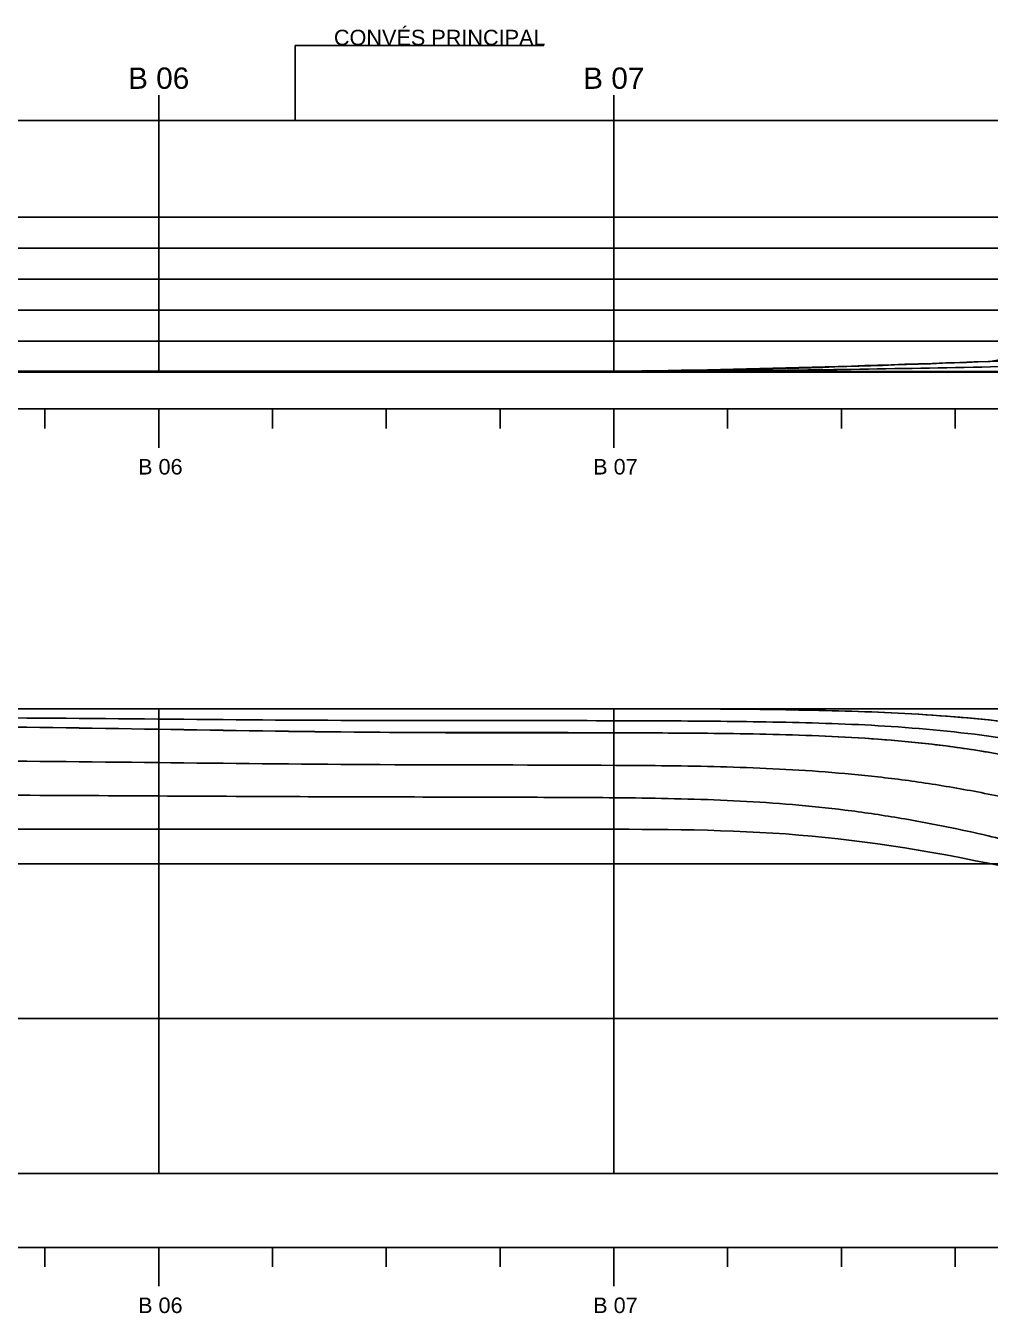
# Model space of a CAD drawing. Extents: x -1366 to 79276, y -12480 to 4902.
# Drawn here: x 33540 to 45992, y -12150 to 4472 of the extents above; entities that cross this region are included whole.
import ezdxf
from ezdxf.enums import TextEntityAlignment as Align

# ---------------------------------------------------------------- set-up
doc = ezdxf.new("R2010")
doc.units = 0
doc.header["$MEASUREMENT"] = 0
doc.layers.get('0').update_dxf_attribs({"color": 1, "linetype": 'CONTINUOUS'})
for name, color, linetype in [('BUTTOCKS', 30, 'CONTINUOUS'), ('CL', 1, 'CONTINUOUS'), ('COTAS', 7, 'CONTINUOUS'), ('EDGES', 56, 'CONTINUOUS'), ('REFERENCE_LINES', 7, 'CONTINUOUS'), ('STATIONS', 3, 'CONTINUOUS'), ('WATERLINES', 4, 'CONTINUOUS')]:
    doc.layers.add(name, color=color, linetype=linetype)
doc.styles.add('COTAS', font='arial.ttf', dxfattribs={"height": 200})
doc.styles.get("Standard").update_dxf_attribs({"font": 'arial.ttf'})
doc.dimstyles.new('COTAS', dxfattribs={"dimtxt": 200, "dimasz": 2.5, "dimexe": 1.25, "dimexo": 0.625, "dimtad": 1, "dimdec": 0, "dimdsep": 46, "dimtxsty": 'COTAS', "dimcen": 2.5, "dimclrd": 256, "dimclre": 256, "dimclrt": 256, "dimadec": 0, "dimazin": 0, "dimtfac": 1, "dimtdec": 0, "dimtmove": 0, "dimatfit": 3, "dimfxl": 1, "dimtfillclr": 256, "dimtolj": 1, "dimtzin": 0, "dimlwd": -1, "dimlwe": -1, "dimarcsym": 0})

# ---------------------------------------------------------------- blocks, each defined once
blk = doc.blocks.new('LINHAS DE REFERENCIA')
at = {"layer": 'REFERENCE_LINES'}
for p, q in [((-1000, -705), (59000, -705)), ((33787, -955), (33787, -705)), ((35256, -1205), (35256, -705)), ((36725, -955), (36725, -705)), ((38194, -955), (38194, -705)), ((39663, -955), (39663, -705)), ((41132, -1205), (41132, -705)), ((42601, -955), (42601, -705)), ((44070, -955), (44070, -705)), ((45539, -955), (45539, -705))]:
    blk.add_line(p, q, dxfattribs=at)
at = {"layer": 'REFERENCE_LINES', "char_height": 200, "width": 913.77, "attachment_point": 1}
for s, insert in [('B 06', (34990, -1351)), ('B 07', (40866, -1351))]:
    blk.add_mtext(s, dxfattribs=dict(at, insert=insert))

msp = doc.modelspace()

# ---------------------------------------------------------------- linework, layer by layer
msp.add_line((-1000, 3250), (58999.9, 3250))
at = {"layer": 'BUTTOCKS'}
for p, q in [((-1000, -6346), (55312.6, -6346)), ((-1000, -8346), (57356, -8346))]:
    msp.add_line(p, q, dxfattribs=at)
for points in [[(58999.9, 3250), (58995.7, 2969.3), (58966.5, 2671.3), (58889.1, 2341.2), (58746.8, 1974.7), (58523.4, 1567.4), (58195.5, 1102.6), (57983.2, 846.9), (57726.7, 594.8), (57414, 369.2), (57033.1, 192.7), (56700, 103.6), (56219.6, 34.8), (55741.3, 6.4), (55311.8, 0.6), (51601.1, 0), (11119.5, 0), (9750.1, 6.2), (8335, 49.8), (7608.7, 97.4), (6885.6, 168.3), (6184.2, 267.4), (5523.3, 399.4), (5063, 521.2), (4490.8, 703.4), (3564.8, 1026.1), (3055.1, 1182.1), (2290.8, 1357.3), (1773.6, 1440), (1244, 1500), (139.6, 1568.8), (-1000, 1600)], [(631.6, 1634.3), (1639.2, 1554.2), (2159.7, 1487.1), (2671.5, 1400.3), (3179.6, 1291.2), (3689.8, 1157.9), (4624, 889.3), (5206.3, 736.9), (5840.9, 601.5), (6525.3, 489.5), (7240.5, 399.5), (7967.2, 329.7), (9389.8, 240.5), (10762.7, 195.6), (13759.4, 133.4), (16558, 64.6), (19025.8, 15), (20521.8, 1.9), (21894.1, 0), (38284.7, 0), (40988.3, 4.5), (43522.9, 26.7), (47117.7, 93.6), (48675.5, 139.8), (49394.1, 173.1), (50041.9, 217.4), (50639, 280), (51359.4, 407.4), (51601.9, 471.3)], [(45992.4, 138.4), (47117.8, 354.6), (48488.6, 645.9), (50853.9, 1203.4)], [(5885.8, 865.3), (6519.5, 764.9), (7235.5, 669.4), (8678.6, 522), (10065.5, 426.3), (11420.6, 360.9), (13755.7, 266.9), (16558, 129.2), (18203.2, 57.4), (19025.8, 30), (20521.8, 3.8), (21894.1, 0), (38115.7, 0), (40819.3, 7.5), (42171.1, 24.4), (43522.9, 53.4), (45992.4, 138.4)]]:
    msp.add_spline(points, degree=3, dxfattribs=at)
at = {"layer": 'CL'}
for p, q in [((-1000, 0), (59000, 0)), ((-1365.9, -10346), (59299.9, -10346))]:
    msp.add_line(p, q, dxfattribs=at)
at = {"layer": 'EDGES'}
for points in [[(46151.3, 3250, 0), (45964.8, 3250, 0), (45780.6, 3250, 0), (45598.6, 3250, 0), (45418.6, 3250, 0), (45240.4, 3250, 0), (45063.9, 3250, 0), (44888.9, 3250, 0), (44715.2, 3250, 0), (44542.7, 3250, 0), (44371.2, 3250, 0), (44200.6, 3250, 0), (44030.6, 3250, 0), (43861.1, 3250, 0), (43691.9, 3250, 0), (43522.9, 3250, 0), (43353.9, 3250, 0), (43184.9, 3250, 0), (43016, 3250, 0), (42847, 3250, 0), (42678, 3250, 0), (42509, 3250, 0), (42340.1, 3250, 0), (42171.1, 3250, 0), (42002.1, 3250, 0), (41833.1, 3250, 0), (41664.2, 3250, 0), (41495.2, 3250, 0), (41326.2, 3250, 0), (41157.3, 3250, 0), (40988.3, 3250, 0), (40819.3, 3250, 0), (40650.3, 3250, 0), (40481.4, 3250, 0), (40312.4, 3250, 0), (40143.4, 3250, 0), (39974.4, 3250, 0), (39805.5, 3250, 0), (39636.5, 3250, 0), (39467.5, 3250, 0), (39298.5, 3250, 0), (39129.6, 3250, 0), (38960.6, 3250, 0), (38791.6, 3250, 0), (38622.6, 3250, 0), (38453.7, 3250, 0), (38284.7, 3250, 0), (38115.7, 3250, 0), (37946.7, 3250, 0), (37777.8, 3250, 0), (37608.8, 3250, 0), (37439.8, 3250, 0), (37270.8, 3250, 0), (37101.9, 3250, 0), (36932.9, 3250, 0), (36763.9, 3250, 0), (36594.9, 3250, 0), (36426, 3250, 0), (36257, 3250, 0), (36088, 3250, 0), (35919, 3250, 0), (35750.1, 3250, 0), (35581.1, 3250, 0), (35412.1, 3250, 0), (35243.1, 3250, 0), (35074.2, 3250, 0), (34905.2, 3250, 0), (34736.2, 3250, 0), (34567.2, 3250, 0), (34398.3, 3250, 0), (34229.3, 3250, 0), (34060.3, 3250, 0), (33891.3, 3250, 0), (33722.4, 3250, 0), (33553.4, 3250, 0), (33384.4, 3250, 0)], [(46151.3, 2000, 0), (45964.8, 2000, 0), (45780.6, 2000, 0), (45598.6, 2000, 0), (45418.6, 2000, 0), (45240.4, 2000, 0), (45063.9, 2000, 0), (44888.9, 2000, 0), (44715.2, 2000, 0), (44542.7, 2000, 0), (44371.2, 2000, 0), (44200.6, 2000, 0), (44030.6, 2000, 0), (43861.1, 2000, 0), (43691.9, 2000, 0), (43522.9, 2000, 0), (43353.9, 2000, 0), (43184.9, 2000, 0), (43016, 2000, 0), (42847, 2000, 0), (42678, 2000, 0), (42509, 2000, 0), (42340.1, 2000, 0), (42171.1, 2000, 0), (42002.1, 2000, 0), (41833.1, 2000, 0), (41664.2, 2000, 0), (41495.2, 2000, 0), (41326.2, 2000, 0), (41157.3, 2000, 0), (40988.3, 2000, 0), (40819.3, 2000, 0), (40650.3, 2000, 0), (40481.4, 2000, 0), (40312.4, 2000, 0), (40143.4, 2000, 0), (39974.4, 2000, 0), (39805.5, 2000, 0), (39636.5, 2000, 0), (39467.5, 2000, 0), (39298.5, 2000, 0), (39129.6, 2000, 0), (38960.6, 2000, 0), (38791.6, 2000, 0), (38622.6, 2000, 0), (38453.7, 2000, 0), (38284.7, 2000, 0), (38115.7, 2000, 0), (37946.7, 2000, 0), (37777.8, 2000, 0), (37608.8, 2000, 0), (37439.8, 2000, 0), (37270.8, 2000, 0), (37101.9, 2000, 0), (36932.9, 2000, 0), (36763.9, 2000, 0), (36594.9, 2000, 0), (36426, 2000, 0), (36257, 2000, 0), (36088, 2000, 0), (35919, 2000, 0), (35750.1, 2000, 0), (35581.1, 2000, 0), (35412.1, 2000, 0), (35243.1, 2000, 0), (35074.2, 2000, 0), (34905.2, 2000, 0), (34736.2, 2000, 0), (34567.2, 2000, 0), (34398.3, 2000, 0), (34229.3, 2000, 0), (34060.3, 2000, 0), (33891.3, 2000, 0), (33722.4, 2000, 0), (33553.4, 2000, 0), (33384.4, 2000, 0)], [(33384.4, 2000, 0), (33553.4, 2000, 0), (33722.4, 2000, 0), (33891.3, 2000, 0), (34060.3, 2000, 0), (34229.3, 2000, 0), (34398.3, 2000, 0), (34567.2, 2000, 0), (34736.2, 2000, 0), (34905.2, 2000, 0), (35074.2, 2000, 0), (35243.1, 2000, 0), (35412.1, 2000, 0), (35581.1, 2000, 0), (35750.1, 2000, 0), (35919, 2000, 0), (36088, 2000, 0), (36257, 2000, 0), (36426, 2000, 0), (36594.9, 2000, 0), (36763.9, 2000, 0), (36932.9, 2000, 0), (37101.9, 2000, 0), (37270.8, 2000, 0), (37439.8, 2000, 0), (37608.8, 2000, 0), (37777.8, 2000, 0), (37946.7, 2000, 0), (38115.7, 2000, 0), (38284.7, 2000, 0), (38453.7, 2000, 0), (38622.6, 2000, 0), (38791.6, 2000, 0), (38960.6, 2000, 0), (39129.6, 2000, 0), (39298.5, 2000, 0), (39467.5, 2000, 0), (39636.5, 2000, 0), (39805.5, 2000, 0), (39974.4, 2000, 0), (40143.4, 2000, 0), (40312.4, 2000, 0), (40481.4, 2000, 0), (40650.3, 2000, 0), (40819.3, 2000, 0), (40988.3, 2000, 0), (41157.3, 2000, 0), (41326.2, 2000, 0), (41495.2, 2000, 0), (41664.2, 2000, 0), (41833.1, 2000, 0), (42002.1, 2000, 0), (42171.1, 2000, 0), (42340.1, 2000, 0), (42509, 2000, 0), (42678, 2000, 0), (42847, 2000, 0), (43016, 2000, 0), (43184.9, 2000, 0), (43353.9, 2000, 0), (43522.9, 2000, 0), (43691.9, 2000, 0), (43861.1, 2000, 0), (44030.6, 2000, 0), (44200.6, 2000, 0), (44371.2, 2000, 0), (44542.7, 2000, 0), (44715.2, 2000, 0), (44888.9, 2000, 0), (45063.9, 2000, 0), (45240.4, 2000, 0), (45418.6, 2000, 0), (45598.6, 2000, 0), (45780.6, 2000, 0), (45964.8, 2000, 0), (46151.3, 2000, 0)], [(46151.3, 1200, 0), (45964.8, 1200, 0), (45780.6, 1200, 0), (45598.6, 1200, 0), (45418.6, 1200, 0), (45240.4, 1200, 0), (45063.9, 1200, 0), (44888.9, 1200, 0), (44715.2, 1200, 0), (44542.7, 1200, 0), (44371.2, 1200, 0), (44200.6, 1200, 0), (44030.6, 1200, 0), (43861.1, 1200, 0), (43691.9, 1200, 0), (43522.9, 1200, 0), (43353.9, 1200, 0), (43184.9, 1200, 0), (43016, 1200, 0), (42847, 1200, 0), (42678, 1200, 0), (42509, 1200, 0), (42340.1, 1200, 0), (42171.1, 1200, 0), (42002.1, 1200, 0), (41833.1, 1200, 0), (41664.2, 1200, 0), (41495.2, 1200, 0), (41326.2, 1200, 0), (41157.3, 1200, 0), (40988.3, 1200, 0), (40819.3, 1200, 0), (40650.3, 1200, 0), (40481.4, 1200, 0), (40312.4, 1200, 0), (40143.4, 1200, 0), (39974.4, 1200, 0), (39805.5, 1200, 0), (39636.5, 1200, 0), (39467.5, 1200, 0), (39298.5, 1200, 0), (39129.6, 1200, 0), (38960.6, 1200, 0), (38791.6, 1200, 0), (38622.6, 1200, 0), (38453.7, 1200, 0), (38284.7, 1200, 0), (38115.7, 1200, 0), (37946.7, 1200, 0), (37777.8, 1200, 0), (37608.8, 1200, 0), (37439.8, 1200, 0), (37270.8, 1200, 0), (37101.9, 1200, 0), (36932.9, 1200, 0), (36763.9, 1200, 0), (36594.9, 1200, 0), (36426, 1200, 0), (36257, 1200, 0), (36088, 1200, 0), (35919, 1200, 0), (35750.1, 1200, 0), (35581.1, 1200, 0), (35412.1, 1200, 0), (35243.1, 1200, 0), (35074.2, 1200, 0), (34905.2, 1200, 0), (34736.2, 1200, 0), (34567.2, 1200, 0), (34398.3, 1200, 0), (34229.3, 1200, 0), (34060.3, 1200, 0), (33891.3, 1200, 0), (33722.4, 1200, 0), (33553.4, 1200, 0), (33384.4, 1200, 0)], [(33384.4, 1200, 0), (33553.4, 1200, 0), (33722.4, 1200, 0), (33891.3, 1200, 0), (34060.3, 1200, 0), (34229.3, 1200, 0), (34398.3, 1200, 0), (34567.2, 1200, 0), (34736.2, 1200, 0), (34905.2, 1200, 0), (35074.2, 1200, 0), (35243.1, 1200, 0), (35412.1, 1200, 0), (35581.1, 1200, 0), (35750.1, 1200, 0), (35919, 1200, 0), (36088, 1200, 0), (36257, 1200, 0), (36426, 1200, 0), (36594.9, 1200, 0), (36763.9, 1200, 0), (36932.9, 1200, 0), (37101.9, 1200, 0), (37270.8, 1200, 0), (37439.8, 1200, 0), (37608.8, 1200, 0), (37777.8, 1200, 0), (37946.7, 1200, 0), (38115.7, 1200, 0), (38284.7, 1200, 0), (38453.7, 1200, 0), (38622.6, 1200, 0), (38791.6, 1200, 0), (38960.6, 1200, 0), (39129.6, 1200, 0), (39298.5, 1200, 0), (39467.5, 1200, 0), (39636.5, 1200, 0), (39805.5, 1200, 0), (39974.4, 1200, 0), (40143.4, 1200, 0), (40312.4, 1200, 0), (40481.4, 1200, 0), (40650.3, 1200, 0), (40819.3, 1200, 0), (40988.3, 1200, 0), (41157.3, 1200, 0), (41326.2, 1200, 0), (41495.2, 1200, 0), (41664.2, 1200, 0), (41833.1, 1200, 0), (42002.1, 1200, 0), (42171.1, 1200, 0), (42340.1, 1200, 0), (42509, 1200, 0), (42678, 1200, 0), (42847, 1200, 0), (43016, 1200, 0), (43184.9, 1200, 0), (43353.9, 1200, 0), (43522.9, 1200, 0), (43691.9, 1200, 0), (43861.1, 1200, 0), (44030.6, 1200, 0), (44200.6, 1200, 0), (44371.2, 1200, 0), (44542.7, 1200, 0), (44715.2, 1200, 0), (44888.9, 1200, 0), (45063.9, 1200, 0), (45240.4, 1200, 0), (45418.6, 1200, 0), (45598.6, 1200, 0), (45780.6, 1200, 0), (45964.8, 1200, 0), (46151.3, 1200, 0)], [(33384.4, 0, 0), (33553.4, 0, 0), (33722.4, 0, 0), (33891.3, 0, 0), (34060.3, 0, 0), (34229.3, 0, 0), (34398.3, 0, 0), (34567.2, 0, 0), (34736.2, 0, 0), (34905.2, 0, 0), (35074.2, 0, 0), (35243.1, 0, 0), (35412.1, 0, 0), (35581.1, 0, 0), (35750.1, 0, 0), (35919, 0, 0), (36088, 0, 0), (36257, 0, 0), (36426, 0, 0), (36594.9, 0, 0), (36763.9, 0, 0), (36932.9, 0, 0), (37101.9, 0, 0), (37270.8, 0, 0), (37439.8, 0, 0), (37608.8, 0, 0), (37777.8, 0, 0), (37946.7, 0, 0), (38115.7, 0, 0), (38284.7, 0, 0), (38453.7, 0, 0), (38622.6, 0.1, 0), (38791.6, 0.1, 0), (38960.6, 0.3, 0), (39129.6, 0.4, 0), (39298.5, 0.7, 0), (39467.5, 1, 0), (39636.5, 1.5, 0), (39805.5, 2, 0), (39974.4, 2.7, 0), (40143.4, 3.5, 0), (40312.4, 4.5, 0), (40481.4, 5.6, 0), (40650.3, 6.9, 0), (40819.3, 8.3, 0), (40988.3, 10, 0), (41157.3, 11.8, 0), (41326.2, 13.9, 0), (41495.2, 16.1, 0), (41664.2, 18.6, 0), (41833.1, 21.2, 0), (42002.1, 24.1, 0), (42171.1, 27.1, 0), (42340.1, 30.3, 0), (42509, 33.7, 0), (42678, 37.3, 0), (42847, 41.1, 0), (43016, 45.1, 0), (43184.9, 49.3, 0), (43353.9, 53.7, 0), (43522.9, 58.3, 0), (43691.9, 63.1, 0), (43861.1, 68.1, 0), (44030.6, 73.2, 0), (44200.6, 78.5, 0), (44371.2, 84, 0), (44542.7, 89.5, 0), (44715.2, 95.2, 0), (44888.9, 101, 0), (45063.9, 106.9, 0), (45240.4, 112.9, 0), (45418.6, 119, 0), (45598.6, 125.1, 0), (45780.6, 131.3, 0), (45964.8, 137.5, 0), (46151.3, 143.8, 0)], [(46151.3, 143.8, 0), (45964.8, 137.5, 0), (45780.6, 131.3, 0), (45598.6, 125.1, 0), (45418.6, 119, 0), (45240.4, 112.9, 0), (45063.9, 106.9, 0), (44888.9, 101, 0), (44715.2, 95.2, 0), (44542.7, 89.5, 0), (44371.2, 84, 0), (44200.6, 78.5, 0), (44030.6, 73.2, 0), (43861.1, 68.1, 0), (43691.9, 63.1, 0), (43522.9, 58.3, 0), (43353.9, 53.7, 0), (43184.9, 49.3, 0), (43016, 45.1, 0), (42847, 41.1, 0), (42678, 37.3, 0), (42509, 33.7, 0), (42340.1, 30.3, 0), (42171.1, 27.1, 0), (42002.1, 24.1, 0), (41833.1, 21.2, 0), (41664.2, 18.6, 0), (41495.2, 16.1, 0), (41326.2, 13.9, 0), (41157.3, 11.8, 0), (40988.3, 10, 0), (40819.3, 8.3, 0), (40650.3, 6.9, 0), (40481.4, 5.6, 0), (40312.4, 4.5, 0), (40143.4, 3.5, 0), (39974.4, 2.7, 0), (39805.5, 2, 0), (39636.5, 1.5, 0), (39467.5, 1, 0), (39298.5, 0.7, 0), (39129.6, 0.4, 0), (38960.6, 0.3, 0), (38791.6, 0.1, 0), (38622.6, 0.1, 0), (38453.7, 0, 0), (38284.7, 0, 0), (38115.7, 0, 0), (37946.7, 0, 0), (37777.8, 0, 0), (37608.8, 0, 0), (37439.8, 0, 0), (37270.8, 0, 0), (37101.9, 0, 0), (36932.9, 0, 0), (36763.9, 0, 0), (36594.9, 0, 0), (36426, 0, 0), (36257, 0, 0), (36088, 0, 0), (35919, 0, 0), (35750.1, 0, 0), (35581.1, 0, 0), (35412.1, 0, 0), (35243.1, 0, 0), (35074.2, 0, 0), (34905.2, 0, 0), (34736.2, 0, 0), (34567.2, 0, 0), (34398.3, 0, 0), (34229.3, 0, 0), (34060.3, 0, 0), (33891.3, 0, 0), (33722.4, 0, 0), (33553.4, 0, 0), (33384.4, 0, 0)], [(33384.4, 0, 0), (33553.4, 0, 0), (33722.4, 0, 0), (33891.3, 0, 0), (34060.3, 0, 0), (34229.3, 0, 0), (34398.3, 0, 0), (34567.2, 0, 0), (34736.2, 0, 0), (34905.2, 0, 0), (35074.2, 0, 0), (35243.1, 0, 0), (35412.1, 0, 0), (35581.1, 0, 0), (35750.1, 0, 0), (35919, 0, 0), (36088, 0, 0), (36257, 0, 0), (36426, 0, 0), (36594.9, 0, 0), (36763.9, 0, 0), (36932.9, 0, 0), (37101.9, 0, 0), (37270.8, 0, 0), (37439.8, 0, 0), (37608.8, 0, 0), (37777.8, 0, 0), (37946.7, 0, 0), (38115.7, 0, 0), (38284.7, 0, 0), (38453.7, 0, 0), (38622.6, 0, 0), (38791.6, 0, 0), (38960.6, 0, 0), (39129.6, 0, 0), (39298.5, 0, 0), (39467.5, 0, 0), (39636.5, 0, 0), (39805.5, 0, 0), (39974.4, 0, 0), (40143.4, 0, 0), (40312.4, 0, 0), (40481.4, 0, 0), (40650.3, 0, 0), (40819.3, 0, 0), (40988.3, 0, 0), (41157.3, 0, 0), (41326.2, 0, 0), (41495.2, 0, 0), (41664.2, 0, 0), (41833.1, 0, 0), (42002.1, 0, 0), (42171.1, 0, 0), (42340.1, 0, 0), (42509, 0, 0), (42678, 0, 0), (42847, 0, 0), (43016, 0, 0), (43184.9, 0, 0), (43353.9, 0, 0), (43522.9, 0, 0), (43691.9, 0, 0), (43861.1, 0, 0), (44030.6, 0, 0), (44200.6, 0, 0), (44371.2, 0, 0), (44542.7, 0, 0), (44715.2, 0, 0), (44888.9, 0, 0), (45063.9, 0, 0), (45240.4, 0, 0), (45418.6, 0, 0), (45598.6, 0, 0), (45780.6, 0, 0), (45964.8, 0, 0), (46151.3, 0, 0)], [(46151.2, -4346, 0), (45964.7, -4346, 0), (45780.5, -4346, 0), (45598.5, -4346, 0), (45418.5, -4346, 0), (45240.3, -4346, 0), (45063.8, -4346, 0), (44888.8, -4346, 0), (44715.2, -4346, 0), (44542.7, -4346, 0), (44371.2, -4346, 0), (44200.5, -4346, 0), (44030.5, -4346, 0), (43861, -4346, 0), (43691.8, -4346, 0), (43522.8, -4346, 0), (43353.8, -4346, 0), (43184.9, -4346, 0), (43015.9, -4346, 0), (42846.9, -4346, 0), (42677.9, -4346, 0), (42509, -4346, 0), (42340, -4346, 0), (42171, -4346, 0), (42002, -4346, 0), (41833.1, -4346, 0), (41664.1, -4346, 0), (41495.1, -4346, 0), (41326.1, -4346, 0), (41157.2, -4346, 0), (40988.2, -4346, 0), (40819.2, -4346, 0), (40650.2, -4346, 0), (40481.3, -4346, 0), (40312.3, -4346, 0), (40143.3, -4346, 0), (39974.3, -4346, 0), (39805.4, -4346, 0), (39636.4, -4346, 0), (39467.4, -4346, 0), (39298.4, -4346, 0), (39129.5, -4346, 0), (38960.5, -4346, 0), (38791.5, -4346, 0), (38622.5, -4346, 0), (38453.6, -4346, 0), (38284.6, -4346, 0), (38115.6, -4346, 0), (37946.7, -4346, 0), (37777.7, -4346, 0), (37608.7, -4346, 0), (37439.7, -4346, 0), (37270.8, -4346, 0), (37101.8, -4346, 0), (36932.8, -4346, 0), (36763.8, -4346, 0), (36594.9, -4346, 0), (36425.9, -4346, 0), (36256.9, -4346, 0), (36087.9, -4346, 0), (35919, -4346, 0), (35750, -4346, 0), (35581, -4346, 0), (35412, -4346, 0), (35243.1, -4346, 0), (35074.1, -4346, 0), (34905.1, -4346, 0), (34736.1, -4346, 0), (34567.2, -4346, 0), (34398.2, -4346, 0), (34229.2, -4346, 0), (34060.2, -4346, 0), (33891.3, -4346, 0), (33722.3, -4346, 0), (33553.3, -4346, 0), (33384.3, -4346, 0)], [(33384.3, -4346, 0), (33553.3, -4346, 0), (33722.3, -4346, 0), (33891.3, -4346, 0), (34060.2, -4346, 0), (34229.2, -4346, 0), (34398.2, -4346, 0), (34567.2, -4346, 0), (34736.1, -4346, 0), (34905.1, -4346, 0), (35074.1, -4346, 0), (35243.1, -4346, 0), (35412, -4346, 0), (35581, -4346, 0), (35750, -4346, 0), (35919, -4346, 0), (36087.9, -4346, 0), (36256.9, -4346, 0), (36425.9, -4346, 0), (36594.9, -4346, 0), (36763.8, -4346, 0), (36932.8, -4346, 0), (37101.8, -4346, 0), (37270.8, -4346, 0), (37439.7, -4346, 0), (37608.7, -4346, 0), (37777.7, -4346, 0), (37946.7, -4346, 0), (38115.6, -4346, 0), (38284.6, -4346, 0), (38453.6, -4346, 0), (38622.5, -4346, 0), (38791.5, -4346, 0), (38960.5, -4346, 0), (39129.5, -4346, 0), (39298.4, -4346, 0), (39467.4, -4346, 0), (39636.4, -4346, 0), (39805.4, -4346, 0), (39974.3, -4346, 0), (40143.3, -4346, 0), (40312.3, -4346, 0), (40481.3, -4346, 0), (40650.2, -4346, 0), (40819.2, -4346, 0), (40988.2, -4346, 0), (41157.2, -4346, 0), (41326.1, -4346.1, 0), (41495.1, -4346.3, 0), (41664.1, -4346.5, 0), (41833.1, -4346.8, 0), (42002, -4347.3, 0), (42171, -4348, 0), (42340, -4348.8, 0), (42509, -4349.9, 0), (42677.9, -4351.2, 0), (42846.9, -4352.7, 0), (43015.9, -4354.5, 0), (43184.9, -4356.6, 0), (43353.8, -4359.1, 0), (43522.8, -4361.8, 0), (43691.8, -4365, 0), (43861, -4368.7, 0), (44030.5, -4372.9, 0), (44200.5, -4377.8, 0), (44371.2, -4383.5, 0), (44542.7, -4390.2, 0), (44715.2, -4397.8, 0), (44888.8, -4406.6, 0), (45063.8, -4416.6, 0), (45240.3, -4427.9, 0), (45418.5, -4440.7, 0), (45598.5, -4455, 0), (45780.5, -4471, 0), (45964.7, -4488.7, 0), (46151.2, -4508.3, 0)], [(46151.2, -4508.3, 0), (45964.7, -4488.7, 0), (45780.5, -4471, 0), (45598.5, -4455, 0), (45418.5, -4440.7, 0), (45240.3, -4427.9, 0), (45063.8, -4416.6, 0), (44888.8, -4406.6, 0), (44715.2, -4397.8, 0), (44542.7, -4390.2, 0), (44371.2, -4383.5, 0), (44200.5, -4377.8, 0), (44030.5, -4372.9, 0), (43861, -4368.7, 0), (43691.8, -4365, 0), (43522.8, -4361.8, 0), (43353.8, -4359.1, 0), (43184.9, -4356.6, 0), (43015.9, -4354.5, 0), (42846.9, -4352.7, 0), (42677.9, -4351.2, 0), (42509, -4349.9, 0), (42340, -4348.8, 0), (42171, -4348, 0), (42002, -4347.3, 0), (41833.1, -4346.8, 0), (41664.1, -4346.5, 0), (41495.1, -4346.3, 0), (41326.1, -4346.1, 0), (41157.2, -4346, 0), (40988.2, -4346, 0), (40819.2, -4346, 0), (40650.2, -4346, 0), (40481.3, -4346, 0), (40312.3, -4346, 0), (40143.3, -4346, 0), (39974.3, -4346, 0), (39805.4, -4346, 0), (39636.4, -4346, 0), (39467.4, -4346, 0), (39298.4, -4346, 0), (39129.5, -4346, 0), (38960.5, -4346, 0), (38791.5, -4346, 0), (38622.5, -4346, 0), (38453.6, -4346, 0), (38284.6, -4346, 0), (38115.6, -4346, 0), (37946.7, -4346, 0), (37777.7, -4346, 0), (37608.7, -4346, 0), (37439.7, -4346, 0), (37270.8, -4346, 0), (37101.8, -4346, 0), (36932.8, -4346, 0), (36763.8, -4346, 0), (36594.9, -4346, 0), (36425.9, -4346, 0), (36256.9, -4346, 0), (36087.9, -4346, 0), (35919, -4346, 0), (35750, -4346, 0), (35581, -4346, 0), (35412, -4346, 0), (35243.1, -4346, 0), (35074.1, -4346, 0), (34905.1, -4346, 0), (34736.1, -4346, 0), (34567.2, -4346, 0), (34398.2, -4346, 0), (34229.2, -4346, 0), (34060.2, -4346, 0), (33891.3, -4346, 0), (33722.3, -4346, 0), (33553.3, -4346, 0), (33384.3, -4346, 0)], [(46151.2, -4939.8, 0), (45964.7, -4907, 0), (45780.5, -4877.2, 0), (45598.5, -4850.3, 0), (45418.5, -4826, 0), (45240.3, -4804.2, 0), (45063.8, -4784.6, 0), (44888.8, -4767.3, 0), (44715.2, -4752, 0), (44542.7, -4738.4, 0), (44371.2, -4726.6, 0), (44200.5, -4716.3, 0), (44030.5, -4707.3, 0), (43861, -4699.5, 0), (43691.8, -4692.7, 0), (43522.8, -4686.7, 0), (43353.8, -4681.5, 0), (43184.9, -4677, 0), (43015.9, -4673, 0), (42846.9, -4669.6, 0), (42677.9, -4666.7, 0), (42509, -4664.4, 0), (42340, -4662.4, 0), (42171, -4660.8, 0), (42002, -4659.6, 0), (41833.1, -4658.7, 0), (41664.1, -4658, 0), (41495.1, -4657.6, 0), (41326.1, -4657.3, 0), (41157.2, -4657.2, 0), (40988.2, -4657.1, 0), (40819.2, -4657.1, 0), (40650.2, -4657.1, 0), (40481.3, -4657.1, 0), (40312.3, -4657.1, 0), (40143.3, -4657, 0), (39974.3, -4656.9, 0), (39805.4, -4656.7, 0), (39636.4, -4656.5, 0), (39467.4, -4656.2, 0), (39298.4, -4655.8, 0), (39129.5, -4655.3, 0), (38960.5, -4654.7, 0), (38791.5, -4654, 0), (38622.5, -4653.1, 0), (38453.6, -4652.2, 0), (38284.6, -4651, 0), (38115.6, -4649.7, 0), (37946.7, -4648.2, 0), (37777.7, -4646.6, 0), (37608.7, -4644.8, 0), (37439.7, -4642.9, 0), (37270.8, -4640.8, 0), (37101.8, -4638.6, 0), (36932.8, -4636.4, 0), (36763.8, -4634, 0), (36594.9, -4631.5, 0), (36425.9, -4629, 0), (36256.9, -4626.3, 0), (36087.9, -4623.7, 0), (35919, -4621, 0), (35750, -4618.2, 0), (35581, -4615.5, 0), (35412, -4612.7, 0), (35243.1, -4609.9, 0), (35074.1, -4607.1, 0), (34905.1, -4604.4, 0), (34736.1, -4601.7, 0), (34567.2, -4599, 0), (34398.2, -4596.4, 0), (34229.2, -4593.9, 0), (34060.2, -4591.4, 0), (33891.3, -4589, 0), (33722.3, -4586.7, 0), (33553.3, -4584.5, 0), (33384.3, -4582.5, 0)], [(33384.3, -4582.5, 0), (33553.3, -4584.5, 0), (33722.3, -4586.7, 0), (33891.3, -4589, 0), (34060.2, -4591.4, 0), (34229.2, -4593.9, 0), (34398.2, -4596.4, 0), (34567.2, -4599, 0), (34736.1, -4601.7, 0), (34905.1, -4604.4, 0), (35074.1, -4607.1, 0), (35243.1, -4609.9, 0), (35412, -4612.7, 0), (35581, -4615.5, 0), (35750, -4618.2, 0), (35919, -4621, 0), (36087.9, -4623.7, 0), (36256.9, -4626.3, 0), (36425.9, -4629, 0), (36594.9, -4631.5, 0), (36763.8, -4634, 0), (36932.8, -4636.4, 0), (37101.8, -4638.6, 0), (37270.8, -4640.8, 0), (37439.7, -4642.9, 0), (37608.7, -4644.8, 0), (37777.7, -4646.6, 0), (37946.7, -4648.2, 0), (38115.6, -4649.7, 0), (38284.6, -4651, 0), (38453.6, -4652.2, 0), (38622.5, -4653.1, 0), (38791.5, -4654, 0), (38960.5, -4654.7, 0), (39129.5, -4655.3, 0), (39298.4, -4655.8, 0), (39467.4, -4656.2, 0), (39636.4, -4656.5, 0), (39805.4, -4656.7, 0), (39974.3, -4656.9, 0), (40143.3, -4657, 0), (40312.3, -4657.1, 0), (40481.3, -4657.1, 0), (40650.2, -4657.1, 0), (40819.2, -4657.1, 0), (40988.2, -4657.1, 0), (41157.2, -4657.2, 0), (41326.1, -4657.3, 0), (41495.1, -4657.6, 0), (41664.1, -4658, 0), (41833.1, -4658.7, 0), (42002, -4659.6, 0), (42171, -4660.8, 0), (42340, -4662.4, 0), (42509, -4664.4, 0), (42677.9, -4666.7, 0), (42846.9, -4669.6, 0), (43015.9, -4673, 0), (43184.9, -4677, 0), (43353.8, -4681.5, 0), (43522.8, -4686.7, 0), (43691.8, -4692.7, 0), (43861, -4699.5, 0), (44030.5, -4707.3, 0), (44200.5, -4716.3, 0), (44371.2, -4726.6, 0), (44542.7, -4738.4, 0), (44715.2, -4752, 0), (44888.8, -4767.3, 0), (45063.8, -4784.6, 0), (45240.3, -4804.2, 0), (45418.5, -4826, 0), (45598.5, -4850.3, 0), (45780.5, -4877.2, 0), (45964.7, -4907, 0), (46151.2, -4939.8, 0)], [(33384.3, -5901.6, 0), (33553.3, -5901.6, 0), (33722.3, -5901.6, 0), (33891.3, -5901.6, 0), (34060.2, -5901.6, 0), (34229.2, -5901.6, 0), (34398.2, -5901.6, 0), (34567.2, -5901.6, 0), (34736.1, -5901.6, 0), (34905.1, -5901.6, 0), (35074.1, -5901.6, 0), (35243.1, -5901.6, 0), (35412, -5901.6, 0), (35581, -5901.6, 0), (35750, -5901.6, 0), (35919, -5901.6, 0), (36087.9, -5901.6, 0), (36256.9, -5901.6, 0), (36425.9, -5901.6, 0), (36594.9, -5901.6, 0), (36763.8, -5901.6, 0), (36932.8, -5901.6, 0), (37101.8, -5901.6, 0), (37270.8, -5901.6, 0), (37439.7, -5901.6, 0), (37608.7, -5901.6, 0), (37777.7, -5901.6, 0), (37946.7, -5901.6, 0), (38115.6, -5901.6, 0), (38284.6, -5901.6, 0), (38453.6, -5901.6, 0), (38622.5, -5901.6, 0), (38791.5, -5901.6, 0), (38960.5, -5901.6, 0), (39129.5, -5901.6, 0), (39298.4, -5901.6, 0), (39467.4, -5901.6, 0), (39636.4, -5901.6, 0), (39805.4, -5901.6, 0), (39974.3, -5901.6, 0), (40143.3, -5901.6, 0), (40312.3, -5901.6, 0), (40481.3, -5901.6, 0), (40650.2, -5901.6, 0), (40819.2, -5901.6, 0), (40988.2, -5901.6, 0), (41157.2, -5901.7, 0), (41326.1, -5902, 0), (41495.1, -5902.7, 0), (41664.1, -5903.8, 0), (41833.1, -5905.5, 0), (42002, -5907.8, 0), (42171, -5910.8, 0), (42340, -5914.7, 0), (42509, -5919.6, 0), (42677.9, -5925.6, 0), (42846.9, -5932.8, 0), (43015.9, -5941.3, 0), (43184.9, -5951.2, 0), (43353.8, -5962.6, 0), (43522.8, -5975.6, 0), (43691.8, -5990.4, 0), (43861, -6006.9, 0), (44030.5, -6025.1, 0), (44200.5, -6045.1, 0), (44371.2, -6066.8, 0), (44542.7, -6090.2, 0), (44715.2, -6115.4, 0), (44888.8, -6142.3, 0), (45063.8, -6170.9, 0), (45240.3, -6201.3, 0), (45418.5, -6233.4, 0), (45598.5, -6267.3, 0), (45780.5, -6302.9, 0), (45964.7, -6340.2, 0), (46151.2, -6379.3, 0)], [(46151.2, -6379.3, 0), (45964.7, -6340.2, 0), (45780.5, -6302.9, 0), (45598.5, -6267.3, 0), (45418.5, -6233.4, 0), (45240.3, -6201.3, 0), (45063.8, -6170.9, 0), (44888.8, -6142.3, 0), (44715.2, -6115.4, 0), (44542.7, -6090.2, 0), (44371.2, -6066.8, 0), (44200.5, -6045.1, 0), (44030.5, -6025.1, 0), (43861, -6006.9, 0), (43691.8, -5990.4, 0), (43522.8, -5975.6, 0), (43353.8, -5962.6, 0), (43184.9, -5951.2, 0), (43015.9, -5941.3, 0), (42846.9, -5932.8, 0), (42677.9, -5925.6, 0), (42509, -5919.6, 0), (42340, -5914.7, 0), (42171, -5910.8, 0), (42002, -5907.8, 0), (41833.1, -5905.5, 0), (41664.1, -5903.8, 0), (41495.1, -5902.7, 0), (41326.1, -5902, 0), (41157.2, -5901.7, 0), (40988.2, -5901.6, 0), (40819.2, -5901.6, 0), (40650.2, -5901.6, 0), (40481.3, -5901.6, 0), (40312.3, -5901.6, 0), (40143.3, -5901.6, 0), (39974.3, -5901.6, 0), (39805.4, -5901.6, 0), (39636.4, -5901.6, 0), (39467.4, -5901.6, 0), (39298.4, -5901.6, 0), (39129.5, -5901.6, 0), (38960.5, -5901.6, 0), (38791.5, -5901.6, 0), (38622.5, -5901.6, 0), (38453.6, -5901.6, 0), (38284.6, -5901.6, 0), (38115.6, -5901.6, 0), (37946.7, -5901.6, 0), (37777.7, -5901.6, 0), (37608.7, -5901.6, 0), (37439.7, -5901.6, 0), (37270.8, -5901.6, 0), (37101.8, -5901.6, 0), (36932.8, -5901.6, 0), (36763.8, -5901.6, 0), (36594.9, -5901.6, 0), (36425.9, -5901.6, 0), (36256.9, -5901.6, 0), (36087.9, -5901.6, 0), (35919, -5901.6, 0), (35750, -5901.6, 0), (35581, -5901.6, 0), (35412, -5901.6, 0), (35243.1, -5901.6, 0), (35074.1, -5901.6, 0), (34905.1, -5901.6, 0), (34736.1, -5901.6, 0), (34567.2, -5901.6, 0), (34398.2, -5901.6, 0), (34229.2, -5901.6, 0), (34060.2, -5901.6, 0), (33891.3, -5901.6, 0), (33722.3, -5901.6, 0), (33553.3, -5901.6, 0), (33384.3, -5901.6, 0)], [(33384.3, -10346, 0), (33553.3, -10346, 0), (33722.3, -10346, 0), (33891.3, -10346, 0), (34060.2, -10346, 0), (34229.2, -10346, 0), (34398.2, -10346, 0), (34567.2, -10346, 0), (34736.1, -10346, 0), (34905.1, -10346, 0), (35074.1, -10346, 0), (35243.1, -10346, 0), (35412, -10346, 0), (35581, -10346, 0), (35750, -10346, 0), (35919, -10346, 0), (36087.9, -10346, 0), (36256.9, -10346, 0), (36425.9, -10346, 0), (36594.9, -10346, 0), (36763.8, -10346, 0), (36932.8, -10346, 0), (37101.8, -10346, 0), (37270.8, -10346, 0), (37439.7, -10346, 0), (37608.7, -10346, 0), (37777.7, -10346, 0), (37946.7, -10346, 0), (38115.6, -10346, 0), (38284.6, -10346, 0), (38453.6, -10346, 0), (38622.5, -10346, 0), (38791.5, -10346, 0), (38960.5, -10346, 0), (39129.5, -10346, 0), (39298.4, -10346, 0), (39467.4, -10346, 0), (39636.4, -10346, 0), (39805.4, -10346, 0), (39974.3, -10346, 0), (40143.3, -10346, 0), (40312.3, -10346, 0), (40481.3, -10346, 0), (40650.2, -10346, 0), (40819.2, -10346, 0), (40988.2, -10346, 0), (41157.2, -10346, 0), (41326.1, -10346, 0), (41495.1, -10346, 0), (41664.1, -10346, 0), (41833.1, -10346, 0), (42002, -10346, 0), (42171, -10346, 0), (42340, -10346, 0), (42509, -10346, 0), (42677.9, -10346, 0), (42846.9, -10346, 0), (43015.9, -10346, 0), (43184.9, -10346, 0), (43353.8, -10346, 0), (43522.8, -10346, 0), (43691.8, -10346, 0), (43861, -10346, 0), (44030.5, -10346, 0), (44200.5, -10346, 0), (44371.2, -10346, 0), (44542.7, -10346, 0), (44715.2, -10346, 0), (44888.8, -10346, 0), (45063.8, -10346, 0), (45240.3, -10346, 0), (45418.5, -10346, 0), (45598.5, -10346, 0), (45780.5, -10346, 0), (45964.7, -10346, 0), (46151.2, -10346, 0)]]:
    msp.add_polyline3d(points, dxfattribs=at)
at = {"layer": 'STATIONS'}
for p, q in [((35256, -0.3), (35256, 3575.1)), ((41132, 0), (41132, 3575.1)), ((35256, -10346), (35256, -4346)), ((41132, -10346), (41132, -4346))]:
    msp.add_line(p, q, dxfattribs=at)
at = {"layer": 'WATERLINES'}
for p, q in [((-1365.9, 2000), (59325.1, 2000)), ((-1365.9, 1600), (59325.1, 1600)), ((-1365.9, 1200), (59325.1, 1200)), ((-1365.9, 800), (59325.1, 800)), ((-1365.9, 400), (59325.1, 400))]:
    msp.add_line(p, q, dxfattribs=at)
for points, knots in [([(58758.5, -10346), (58349.3, -10126), (57550.7, -9696.8), (56035.3, -8788.3), (54688.7, -7579.9), (53348.7, -6678.8), (52493.6, -6166.3), (51863.2, -5832.6), (51253.1, -5565.9), (50442.5, -5288.4), (49325.8, -5032.5), (47888, -4751), (46384.8, -4516.9), (44919.4, -4395), (43077.4, -4345.9), (27780.5, -4346.7), (12939.6, -4346.4), (-1000, -4346), (-1000, -6346), (-1000, -8346), (-1000, -10346)], [0, 0, 0, 0, 1394.3011954, 2720.7020411, 5288.5098446, 6796.0420789, 7558.7370931, 8278.8396477, 8934.2951778, 9554.1745729, 10846.3720678, 12366.1984654, 13950.5627369, 15407.1724215, 16773.9282743, 19477.5680765, 61296.8688055, 61296.8688055, 61296.8688055, 61297.8688055, 61297.8688055, 61297.8688055, 61297.8688055]), ([(58543.8, -10346), (58114.4, -10196.7), (57323.2, -9921.5), (56204.7, -9426.6), (54826.4, -8495.3), (53632.9, -7527.3), (52429.2, -6702.9), (51670.7, -6242.8), (50706.3, -5806.1), (49498.3, -5452.5), (48333, -5155), (47193.8, -4901), (46067.7, -4693.8), (44743.1, -4561.1), (43357.5, -4515.1), (41157.3, -4493.5), (37608.7, -4509.8), (33542.3, -4456.1), (25376.6, -4457.9), (17884.7, -4470.7), (10901.9, -4450), (8833.2, -4477.7), (7419.4, -4568.4), (6149.1, -4741.3), (4991.6, -4999.9), (4083.2, -5283.6), (3527.5, -5566.5), (3316.3, -5674), (3141.7, -5803.2), (2857.6, -6013.6), (2436.4, -6440.6), (1938.7, -7050.5), (1590.5, -7599.5), (1373.9, -7940.8), (1286.6, -8103.8), (1083.5, -8482.5), (693.3, -9070.2), (186.9, -9633.2), (-401.9, -10060.5), (-806.4, -10253.6), (-1000, -10346)], [0, 0, 0, 0, 1364.3723485, 2513.5756931, 3655.5019034, 6340.343929, 7122.4545577, 8030.9883133, 8998.3398231, 10288.4184416, 11800.4099222, 12607.0701124, 13789.4680618, 15233.2362037, 16595.6577462, 17947.5589919, 21833.9806228, 27241.296732, 30147.2004551, 46331.1721751, 49716.5919106, 51096.2334266, 52536.8607485, 53964.3463451, 54936.2143711, 56094.7806951, 56804.9333472, 56804.9333472, 56804.9333472, 57455.2719645, 57863.656348, 58600.6237296, 59812.152328, 59812.152328, 59812.152328, 60366.5811143, 61101.0998375, 61923.6563575, 62624.2290079, 63266.9163889, 63266.9163889, 63266.9163889, 63266.9163889]), ([(58270.2, -10346), (57832.7, -10266.3), (57081.1, -10129.3), (56142.4, -9844.9), (55312.3, -9430.6), (54579.2, -8993.4), (53689.3, -8321.1), (52932.4, -7693.2), (52107.9, -7065.7), (51454.3, -6642.6), (50601.9, -6218.5), (49982.4, -6008.4), (49568, -5867.8), (49080.9, -5711.9), (48334.6, -5473.1), (47195.6, -5161.1), (46301.2, -4956), (45430.7, -4821.5), (44498.1, -4724.5), (43357.7, -4674.6), (41157.4, -4646.5), (37608.4, -4670.8), (33542.5, -4566.3), (25376.5, -4570.9), (18966.6, -4568.2), (13525.3, -4568.2), (13478.7, -4568.2), (12622.7, -4567.8), (11312.5, -4567), (9768.6, -4620), (8783.6, -4730.2), (8010.1, -4877.6), (7233.2, -5084.8), (6523.3, -5312.4), (5840.4, -5572), (5197.8, -5878.6), (4597.6, -6260.7), (4264, -6596.3), (4094.4, -6766.9), (3996.3, -7016.2), (3722.4, -7713), (3360.4, -8910.7), (3113.9, -9861), (2988.1, -10346)], [0, 0, 0, 0, 1334.2345202, 2291.7359717, 2928.018848, 4112.939511, 4846.5636383, 6271.4077037, 7063.2456193, 7954.1376185, 8602.5865874, 9913.7206365, 9913.7206365, 9913.7206365, 11447.5977882, 12264.0250524, 13456.4021656, 14197.8773791, 14905.112953, 16268.2603752, 17620.2348289, 21506.6649951, 26914.3616132, 29820.2724136, 46004.2441336, 46144.2250216, 46144.2250216, 46144.2250216, 48712.1767967, 50075.1819278, 50775.1419233, 51683.6757747, 52434.511206, 53185.9729103, 53919.5816523, 54624.1851036, 55320.2266285, 56039.8775985, 56039.8775985, 56039.8775985, 56843.3035244, 58285.7287285, 59788.9286129, 59788.9286129, 59788.9286129, 59788.9286129]), ([(4212.6, -10346), (4301, -10058.8), (4465.3, -9524.9), (4748.8, -8788.7), (5038.8, -8155.7), (5341.9, -7602.8), (5661.2, -7116.2), (5993.2, -6680.3), (6227.8, -6413.2), (6342.6, -6282.4), (6519.1, -6210.8), (6813.2, -6091.6), (7353.2, -5911.2), (7952.6, -5738.1), (8667.9, -5575.2), (9370.1, -5456.9), (10059.3, -5374.6), (10740.2, -5318.3), (11629, -5263.4), (13117.4, -5198.6), (14830.9, -5127.7), (16655.6, -5069), (18427.5, -5029.9), (20206.3, -5012.5), (23990.1, -5012.8), (28052.3, -5013.9), (33459.6, -5010.4), (37327.1, -5074.9), (40594, -5069.7), (42284, -5084.7), (43185.4, -5117.2), (43863.7, -5158), (44549.6, -5221.5), (45251.7, -5314.7), (45850.3, -5420.9), (46543.1, -5567.4), (47257.3, -5746.9), (48097.7, -5990.7), (48849.1, -6234), (49551.2, -6486.8), (50198.8, -6754.2), (50803.6, -7058.5), (51389.2, -7422.9), (52131.6, -7967.1), (52863, -8553.3), (53595.3, -9095.5), (54052.4, -9398.4), (54461.8, -9627), (54795.2, -9777.6), (55196.7, -9908.6), (55600.1, -10004.8), (56101.6, -10106), (56628.3, -10198.8), (57259.4, -10278.2), (57684, -10320.4), (57940.7, -10346)], [0, 0, 0, 0, 901.3479479, 1675.3199973, 2364.677603, 2988.840142, 3564.9137495, 4109.0917845, 4631.1781759, 4631.1781759, 4631.1781759, 5202.3782514, 5582.891234, 6338.5195778, 7073.2661744, 7782.3663838, 8473.7185678, 9154.8469907, 9831.8793409, 11145.250803, 13624.1659019, 14976.6438036, 16622.2431063, 18940.8800749, 20313.2672076, 27973.4502316, 31127.6469513, 36535.0617135, 39576.6200392, 40928.5465332, 41604.9084627, 42282.3051715, 42966.9693776, 43670.8100008, 44406.4454252, 44790.2469148, 45794.8490993, 46614.8607627, 47415.0119929, 48164.0425262, 48852.8380163, 49515.6413755, 50192.8560839, 50919.426916, 52275.645461, 53004.522816, 53652.7596722, 53918.5364959, 54410.868153, 54747.0699076, 55184.1633167, 55654.2196957, 56281.932144, 56787.842028, 57561.9485041, 57561.9485041, 57561.9485041, 57561.9485041]), ([(57464.8, -10346), (57161.6, -10327.2), (56483.5, -10285.1), (55684.4, -10261.4), (55068.1, -10227.5), (54691.5, -10176.5), (54275.7, -10075.1), (53799.6, -9905.2), (53260.8, -9665.6), (52676.8, -9360.6), (52179.2, -9057.8), (51782, -8775), (51489.5, -8520.5), (51240.7, -8256.4), (51090.4, -8076.2), (51027.7, -8001.1), (50902.5, -7905), (50685.2, -7738.2), (50254.9, -7467.8), (49723.5, -7190.4), (49032.8, -6901.5), (48290.5, -6636.1), (47515.5, -6392.2), (46737.5, -6174.1), (45864.3, -5956.4), (45022.1, -5783.7), (44206, -5660.1), (43524.6, -5585.6), (42847.5, -5538.4), (42171.3, -5511.1), (41270, -5493.4), (39467.5, -5486), (36538.6, -5481.7), (33091.7, -5456.4), (28135.1, -5457.6), (24072.8, -5456.8), (20480.5, -5457.3), (19250.1, -5474), (17928.7, -5514.3), (16655, -5569.5), (14777.4, -5691.5), (13012.3, -5833.5), (11698.7, -5953.5), (11262.5, -5993.4), (10806.4, -6220.5), (10118, -6563.2), (9195.4, -7044.1), (8486.6, -7454.3), (7893, -7844.5), (7415.6, -8198.3), (7053.2, -8493.5), (6694.3, -8820.1), (6341.3, -9185.9), (5997.2, -9602.5), (5723.7, -9995.2), (5573.8, -10254.2), (5520.6, -10346)], [0, 0, 0, 0, 911.5054243, 2038.0395656, 2398.2277046, 2762.7374632, 3176.2157453, 3679.8764773, 4277.1082382, 4943.9888679, 5655.2684732, 6022.5559605, 6405.5772333, 6816.2560016, 7109.63366, 7109.63366, 7109.63366, 7582.7799923, 7930.9975876, 8632.8020728, 9378.2957245, 10175.2562096, 10997.3317462, 11815.0486867, 12598.9566999, 13696.6672377, 14392.839162, 15074.5713122, 15752.1904433, 16428.678868, 17104.7306907, 18456.5638667, 21836.0725001, 25891.5113599, 28797.4137724, 36705.8882864, 38078.2780402, 39574.3659203, 40397.3303603, 42044.1467197, 43398.6643237, 46041.9950821, 47356.0241409, 47356.0241409, 47356.0241409, 48884.4825735, 49663.0733494, 50476.7351022, 51340.4084791, 51792.4791297, 52258.86764, 52742.1465286, 53247.2465858, 53782.586791, 54361.8870355, 54680.1112135, 54680.1112135, 54680.1112135, 54680.1112135])]:
    msp.add_open_spline(points, degree=3, knots=knots, dxfattribs=at)

# ---------------------------------------------------------------- block references
at = {"layer": 'COTAS'}
for p in [(0, 229.6), (0, -10596.2)]:
    msp.add_blockref('LINHAS DE REFERENCIA', p, dxfattribs=at)

# ---------------------------------------------------------------- texts
for s, p in [('B 06', (35256, 3575.1)), ('B 07', (41132, 3575.1))]:
    msp.add_text(s, height=275, dxfattribs=at).set_placement(p, align=Align.BOTTOM_CENTER)
at = {"layer": 'COTAS', "insert": (37518.4, 4217.1), "char_height": 200, "attachment_point": 7, "style": 'COTAS'}
msp.add_mtext('\\A1;CONVÉS PRINCIPAL', dxfattribs=at)

# ---------------------------------------------------------------- leaders
at = {"layer": 'COTAS', "annotation_type": 0, "has_hookline": 1, "hookline_direction": 0, "text_width": 2708.7}
msp.add_leader([(37017.4, 3250), (37017.4, 4216.5), (37517.8, 4216.5)], dimstyle='COTAS', dxfattribs=at)

doc.saveas('drawing.dxf')
